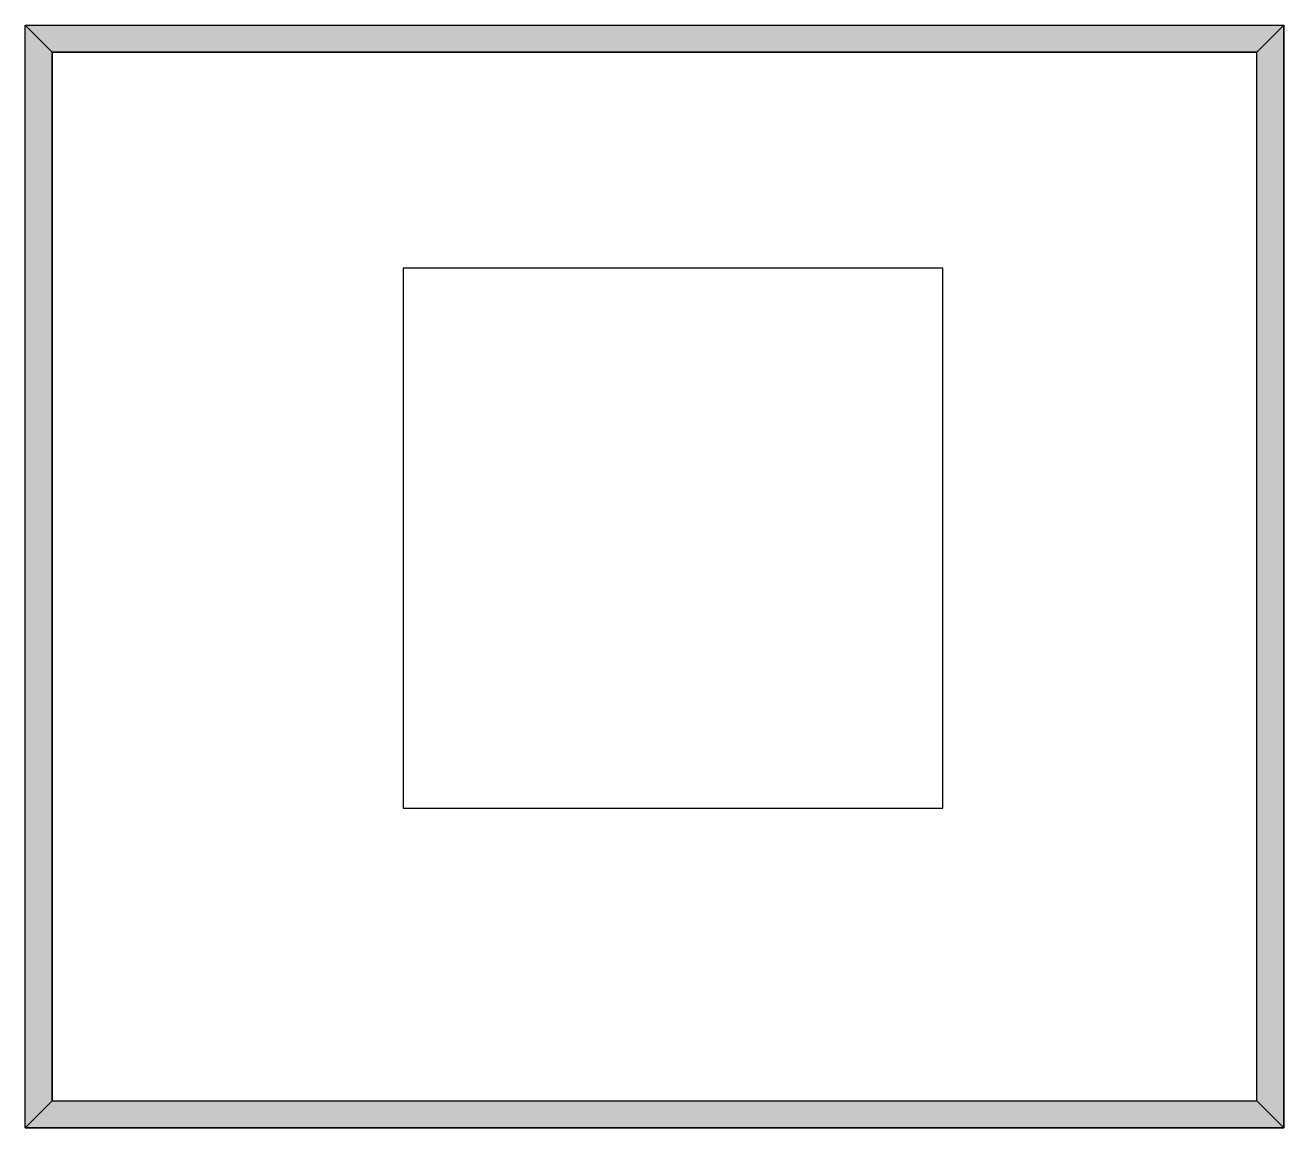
# Model space of a CAD drawing. Extents: x 0 to 4663, y 317 to 4400.
import ezdxf

# ---------------------------------------------------------------- set-up
doc = ezdxf.new("R2010")
doc.units = 0
doc.header["$LTSCALE"] = 48.950968
doc.header["$MEASUREMENT"] = 0
doc.layers.add('MOUNTABLE', color=7, linetype='CONTINUOUS')
doc.layers.add('WALL', color=7, linetype='CONTINUOUS')

msp = doc.modelspace()

# ---------------------------------------------------------------- hatches: boundary and pattern name
at = {"layer": 'WALL'}
for points in [[(0, 4400), (4663, 4400), (4563, 4300), (100, 4300)], [(0, 316.8), (0, 4400), (100, 4300), (100, 416.8)], [(4563, 416.8), (4563, 4300), (4663, 4400), (4663, 316.8)], [(100, 416.8), (4563, 416.8), (4663, 316.8), (0, 316.8)]]:
    msp.add_hatch(color=253, dxfattribs=at).paths.add_polyline_path(points)

# ---------------------------------------------------------------- linework, layer by layer
at = {"layer": 'MOUNTABLE', "linetype": 'CONTINUOUS'}
msp.add_lwpolyline([(1400, 1500), (3400, 1500), (3400, 3500), (1400, 3500)], close=True, dxfattribs=at)
at = {"layer": 'WALL', "linetype": 'CONTINUOUS'}
for p, q in [((0, 4400), (4663, 4400)), ((0, 316.8), (0, 4400)), ((4663, 316.8), (4663, 4400)), ((100, 4300), (4563, 4300)), ((100, 416.8), (100, 4300)), ((4563, 416.8), (4563, 4300)), ((100, 416.8), (4563, 416.8)), ((0, 316.8), (4663, 316.8))]:
    msp.add_line(p, q, dxfattribs=at)
for points in [[(0, 4400), (4663, 4400), (4563, 4300), (100, 4300)], [(0, 316.8), (0, 4400), (100, 4300), (100, 416.8)], [(4563, 416.8), (4563, 4300), (4663, 4400), (4663, 316.8)], [(100, 416.8), (4563, 416.8), (4663, 316.8), (0, 316.8)]]:
    msp.add_lwpolyline(points, close=True, dxfattribs=at)

doc.saveas('drawing.dxf')
